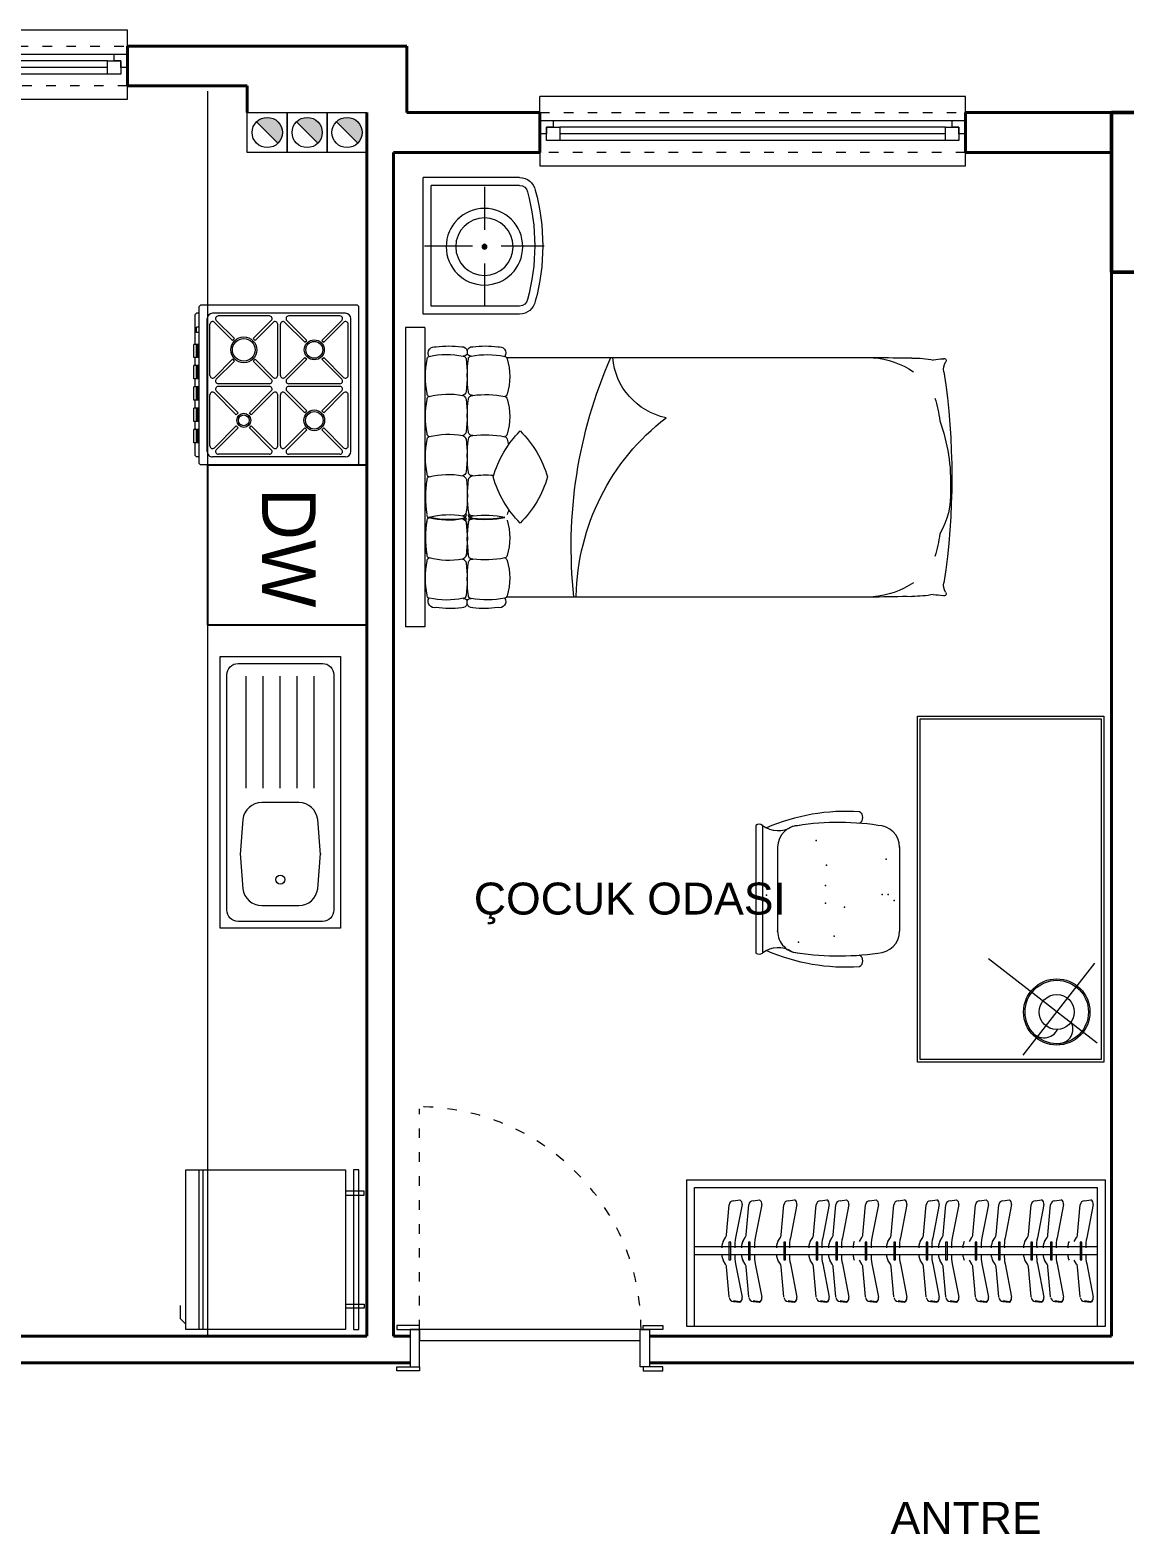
# Model space of a CAD drawing. Header units: millimetres. Extents: x 23 to 3134, y 30 to 1541.
# Drawn here: x 741 to 1153, y 975 to 1541 of the extents above; entities that cross this region are included whole.
import ezdxf

# ---------------------------------------------------------------- set-up
doc = ezdxf.new("R2010")
doc.units = ezdxf.units.MM
doc.linetypes.add('ACAD_ISO03W100', pattern=[30, 12, -18])
for name, color, linetype in [('14_ISLAK_MEKAN_TEFRİŞ', 134, 'Continuous'), ('FİTİL', 1, 'Continuous'), ('PENCERE', 1, 'Continuous')]:
    doc.layers.add(name, color=color, linetype=linetype)
for name, color, linetype, lineweight in [('duvar_40', 255, 'Continuous', 40), ('forniture', 250, 'Continuous', 9), ('gri', 252, 'Continuous', 25), ('KAPI-PEN', 155, 'Continuous', 18), ('M_ÖLÇÜ_İÇ', 46, 'Continuous', 18), ('TABLE4', 3, 'Continuous', 50), ('TEF', 253, 'Continuous', 18), ('yazı', 253, 'Continuous', 20)]:
    doc.layers.add(name, color=color, linetype=linetype, lineweight=lineweight)
doc.styles.add('MAHAL', font='Arial')
doc.styles.get("Standard").update_dxf_attribs({"font": 'EtrFont'})

# ---------------------------------------------------------------- blocks, each defined once
blk = doc.blocks.new('bb4')
at = {"layer": '14_ISLAK_MEKAN_TEFRİŞ'}
for p, q in [((451.337342, -291.899922), (391.337342, -291.899922)), ((391.337342, -291.899922), (391.337342, -351.899922)), ((451.337342, -351.899922), (451.337342, -291.899922)), ((391.337342, -351.899922), (451.337342, -351.899922))]:
    blk.add_line(p, q, dxfattribs=at)
at = {"insert": (399.962664, -311.17105), "char_height": 20.16, "width": 8839.469653, "attachment_point": 1}
blk.add_mtext('DW', dxfattribs=at)
blk = doc.blocks.new('err', base_point=(812.5938, 1202.9106))
at = {"layer": 'TEF'}
for p, q in [((822.414727, 1255.542409), (822.414727, 1297.630451)), ((828.794629, 1255.542409), (828.794629, 1297.630451)), ((835.17453, 1255.542409), (835.17453, 1297.630451)), ((841.554431, 1255.542409), (841.554431, 1297.630451)), ((847.934333, 1255.542409), (847.934333, 1297.630451))]:
    blk.add_line(p, q, dxfattribs=at)
at = {"layer": 'TEF', "flags": 128}
blk.add_lwpolyline([(857.933664, 1202.910646), (812.593832, 1202.910646), (812.593832, 1304.989067), (857.933664, 1304.989067)], close=True, dxfattribs=at)
blk.add_lwpolyline([(855.381703, 1209.715874, -0.414214), (851.128436, 1205.462607), (819.39906, 1205.462607, -0.414214), (815.145792, 1209.715874), (815.145792, 1298.183839, -0.414214), (819.39906, 1302.437106), (851.128436, 1302.437106, -0.414214), (855.381703, 1298.183839)], format="xyb", close=True, dxfattribs=at)
blk.add_lwpolyline([(820.122115, 1230.955498), (821.199564, 1217.733226, 0.381392), (828.308111, 1211.417181), (842.219385, 1211.417181, 0.381392), (849.327931, 1217.733226), (850.40538, 1230.955498), (850.40538, 1230.583599), (849.327931, 1243.805871, 0.381392), (842.219385, 1250.121916), (828.308111, 1250.121916, 0.381392), (821.199564, 1243.805871), (820.122115, 1230.583599)], format="xyb", dxfattribs=at)
at = {"layer": 'TEF'}
blk.add_circle((835.263748, 1221.199697), 1.701307, dxfattribs=at)
blk = doc.blocks.new('FIRIN')
at = {"layer": 'TEF', "linetype": 'Continuous'}
for p, q in [((-29.5, 0), (-30, -0.5)), ((29.5, 0), (-29.5, 0)), ((29.5, 0), (30, -0.5)), ((-30, -0.5), (-30, -59.5)), ((-27, -5), (-27, -55)), ((25, -3), (-25, -3)), ((-3.6213, -4), (-22.8787, -4)), ((22.8787, -4), (3.6213, -4)), ((27, -5), (27, -55)), ((30, -0.5), (30, -59.5)), ((-26, -7.1213), (-26, -26.3787)), ((-16.7855, -13.9216), (-24.2929, -6.4142)), ((-16.0784, -13.2145), (-23.5858, -5.7071)), ((-10.4216, -13.2145), (-2.9142, -5.7071)), ((-9.7145, -13.9216), (-2.2071, -6.4142)), ((-0.5, -7.1213), (-0.5, -26.3787)), ((0.5, -7.1213), (0.5, -26.3787)), ((2.2071, -6.4142), (9.7145, -13.9216)), ((2.9142, -5.7071), (10.4216, -13.2145)), ((23.5858, -5.7071), (16.0784, -13.2145)), ((24.2929, -6.4142), (16.7855, -13.9216)), ((26, -7.1213), (26, -26.3787)), ((-16.7855, -13.9216), (-16.0784, -13.2145)), ((-9.7145, -13.9216), (-10.4216, -13.2145)), ((10.4216, -13.2145), (9.7145, -13.9216)), ((16.0784, -13.2145), (16.7855, -13.9216)), ((-24.2929, -27.0858), (-16.7855, -19.5784)), ((-23.5858, -27.7929), (-16.0784, -20.2855)), ((-16.0784, -20.2855), (-16.7855, -19.5784)), ((-10.4216, -20.2855), (-9.7145, -19.5784)), ((-2.9142, -27.7929), (-10.4216, -20.2855)), ((-2.2071, -27.0858), (-9.7145, -19.5784)), ((9.7145, -19.5784), (2.2071, -27.0858)), ((10.4216, -20.2855), (2.9142, -27.7929)), ((9.7145, -19.5784), (10.4216, -20.2855)), ((16.7855, -19.5784), (16.0784, -20.2855)), ((16.0784, -20.2855), (23.5858, -27.7929)), ((16.7855, -19.5784), (24.2929, -27.0858)), ((-26, -33.6213), (-26, -52.8787)), ((-17.4926, -39.7145), (-24.2929, -32.9142)), ((-16.7855, -39.0074), (-23.5858, -32.2071)), ((-3.6213, -29.5), (-22.8787, -29.5)), ((-3.6213, -30.5), (-22.8787, -30.5)), ((-2.9142, -32.2071), (-9.7145, -39.0074)), ((-2.2071, -32.9142), (-9.0074, -39.7145)), ((-0.5, -33.6213), (-0.5, -52.8787)), ((0.5, -33.6213), (0.5, -52.8787)), ((10.4216, -41.1287), (2.2071, -32.9142)), ((11.1287, -40.4216), (2.9142, -32.2071)), ((22.8787, -29.5), (3.6213, -29.5)), ((22.8787, -30.5), (3.6213, -30.5)), ((23.5858, -32.2071), (15.3713, -40.4216)), ((24.2929, -32.9142), (16.0784, -41.1287)), ((26, -33.6213), (26, -52.8787)), ((-16.7855, -39.0074), (-17.4926, -39.7145)), ((-9.0074, -39.7145), (-9.7145, -39.0074)), ((11.1287, -40.4216), (10.4216, -41.1287)), ((16.0784, -41.1287), (15.3713, -40.4216)), ((-17.4926, -46.7855), (-24.2929, -53.5858)), ((-16.7855, -47.4926), (-23.5858, -54.2929)), ((-16.7855, -47.4926), (-17.4926, -46.7855)), ((-9.0074, -46.7855), (-9.7145, -47.4926)), ((-2.9142, -54.2929), (-9.7145, -47.4926)), ((-2.2071, -53.5858), (-9.0074, -46.7855)), ((10.4216, -45.3713), (2.2071, -53.5858)), ((11.1287, -46.0784), (2.9142, -54.2929)), ((11.1287, -46.0784), (10.4216, -45.3713)), ((16.0784, -45.3713), (15.3713, -46.0784)), ((23.5858, -54.2929), (15.3713, -46.0784)), ((24.2929, -53.5858), (16.0784, -45.3713)), ((-3.6213, -56), (-22.8787, -56)), ((22.8787, -56), (3.6213, -56)), ((-30, -59.5), (-29.5, -60)), ((29.5, -60), (-29.5, -60)), ((-27, -60), (-27, -61.0852)), ((-26.5, -61.5852), (-27, -61.0852)), ((-15.312, -61.5852), (-26.5, -61.5852)), ((25, -57), (-25, -57)), ((-21.812, -60), (-21.812, -61.0852)), ((-19.812, -61.0852), (-21.812, -61.0852)), ((-19.812, -60), (-19.812, -61.0852)), ((-15.312, -60), (-15.312, -62)), ((-10.312, -60.5), (-15.312, -60.5)), ((-10.312, -61), (-15.312, -61)), ((-10.312, -62), (-15.312, -62)), ((-10.312, -60), (-10.312, -62)), ((-7.312, -61.5852), (-10.312, -61.5852)), ((-7.312, -60), (-7.312, -62)), ((-2.312, -60.5), (-7.312, -60.5)), ((-2.312, -61), (-7.312, -61)), ((-2.312, -62), (-7.312, -62)), ((-2.312, -60), (-2.312, -62)), ((0.688, -61.5852), (-2.312, -61.5852)), ((0.688, -60), (0.688, -62)), ((5.688, -60.5), (0.688, -60.5)), ((5.688, -61), (0.688, -61)), ((5.688, -62), (0.688, -62)), ((5.688, -60), (5.688, -62)), ((8.688, -61.5852), (5.688, -61.5852)), ((8.688, -60), (8.688, -62)), ((13.688, -60.5), (8.688, -60.5)), ((13.688, -61), (8.688, -61)), ((13.688, -62), (8.688, -62)), ((13.688, -60), (13.688, -62)), ((16.688, -61.5852), (13.688, -61.5852)), ((16.688, -60), (16.688, -62)), ((21.688, -60.5), (16.688, -60.5)), ((21.688, -61), (16.688, -61)), ((21.688, -62), (16.688, -62)), ((21.688, -60), (21.688, -62)), ((26.5, -61.5852), (21.688, -61.5852)), ((27, -61.0852), (26.5, -61.5852)), ((27, -60), (27, -61.0852)), ((29.5, -60), (30, -59.5))]:
    blk.add_line(p, q, dxfattribs=at)
for centre, radius in [((-13.25, -16.75), 3.7635), ((-13.25, -16.75), 3.1635), ((13.25, -16.75), 3.8928), ((13.25, -16.75), 3.2928), ((-13.25, -43.25), 4.8755), ((-13.25, -43.25), 4.2755), ((13.25, -43.25), 2.6357), ((13.25, -43.25), 2.0357)]:
    blk.add_circle(centre, radius, dxfattribs=at)
for centre, radius, start, end in [((-25, -5), 2, 90, 180), ((-22.8787, -5), 1, 90, 225), ((-3.6213, -5), 1, 315, 90), ((3.6213, -5), 1, 90, 225), ((22.8787, -5), 1, 315, 90), ((25, -5), 2, 0, 90), ((-25, -7.1213), 1, 45, 180), ((-1.5, -7.1213), 1, 0, 135), ((1.5, -7.1213), 1, 45, 180), ((25, -7.1213), 1, 0, 135), ((-25, -26.3787), 1, 180, 315), ((-22.8787, -28.5), 1, 135, 270), ((-3.6213, -28.5), 1, 270, 45), ((-1.5, -26.3787), 1, 225, 0), ((1.5, -26.3787), 1, 180, 315), ((3.6213, -28.5), 1, 135, 270), ((22.8787, -28.5), 1, 270, 45), ((25, -26.3787), 1, 225, 0), ((-25, -33.6213), 1, 45, 180), ((-22.8787, -31.5), 1, 90, 225), ((-3.6213, -31.5), 1, 315, 90), ((-1.5, -33.6213), 1, 0, 135), ((1.5, -33.6213), 1, 45, 180), ((3.6213, -31.5), 1, 90, 225), ((22.8787, -31.5), 1, 315, 90), ((25, -33.6213), 1, 0, 135), ((-25, -55), 2, 180, 270), ((-25, -52.8787), 1, 180, 315), ((-22.8787, -55), 1, 135, 270), ((-3.6213, -55), 1, 270, 45), ((-1.5, -52.8787), 1, 225, 0), ((1.5, -52.8787), 1, 180, 315), ((3.6213, -55), 1, 135, 270), ((22.8787, -55), 1, 270, 45), ((25, -52.8787), 1, 225, 0), ((25, -55), 2, 270, 0)]:
    blk.add_arc(centre, radius, start, end, dxfattribs=at)
blk = doc.blocks.new('BUZDOLABI')
at = {"layer": 'TEF', "flags": 128}
for points in [[(30, 0), (-30, 0), (-30, -2), (30, -2)], [(-30, -65), (-30, -5), (30, -5), (30, -65)]]:
    blk.add_lwpolyline(points, close=True, dxfattribs=at)
for points in [[(-20.5, -5), (-20.5, 2), (-22, 2), (-22, -5)], [(20.5, -5), (20.5, 2), (22, 2), (22, -5)], [(30, -58.5), (-30, -58.5)], [(30, -60), (-30, -60)], [(28, -65), (26, -67), (21, -67)]]:
    blk.add_lwpolyline(points, dxfattribs=at)
blk = doc.blocks.new('*U13')
at = {"layer": 'duvar_40', "ltscale": 0.2}
for p, q in [((0, 15), (0, 0)), ((160, 15), (160, 0)), ((0, 0), (0, 0))]:
    blk.add_line(p, q, dxfattribs=at)
at = {"layer": 'PENCERE', "color": 134, "linetype": 'Continuous', "lineweight": 18}
for p, q in [((0, 15), (0, 21.00857)), ((0, 21.00857), (160, 21.00857)), ((160, 15), (160, 21.00857)), ((5, 11.970625), (0, 11.970625)), ((5, 9.470625), (5, 11.970625)), ((155, 11.970625), (5, 11.970625)), ((160, 11.970625), (155, 11.970625)), ((155, 11.970625), (155, 9.470625)), ((0, 6.970625), (2.5, 6.970625)), ((2.5, 6.970625), (2.5, 9.470625)), ((2.5, 9.470625), (5, 9.470625)), ((7.5, 9.470625), (2.5, 9.470625)), ((2.5, 9.470625), (2.5, 4.470625)), ((7.5, 4.470625), (7.5, 9.470625)), ((7.5, 9.470625), (152.5, 9.470625)), ((7.5, 6.970625), (152.5, 6.970625)), ((157.5, 9.470625), (152.5, 9.470625)), ((152.5, 9.470625), (152.5, 4.470625)), ((155, 9.470625), (157.5, 9.470625)), ((157.5, 9.470625), (157.5, 6.970625)), ((157.5, 4.470625), (157.5, 9.470625)), ((157.5, 6.970625), (160, 6.970625)), ((0, -5), (0, 0)), ((2.5, 4.470625), (7.5, 4.470625)), ((7.5, 4.470625), (152.5, 4.470625)), ((152.5, 4.470625), (157.5, 4.470625)), ((160, 0), (160, -5)), ((160, -5), (0, -5))]:
    blk.add_line(p, q, dxfattribs=at)
at = {"layer": 'PENCERE', "color": 134, "linetype": 'ACAD_ISO03W100', "lineweight": 18, "ltscale": 0.3}
for p, q in [((160, 15), (0, 15)), ((0, 0), (160, 0))]:
    blk.add_line(p, q, dxfattribs=at)
blk = doc.blocks.new('*U9')
at = {"layer": 'duvar_40', "ltscale": 0.2}
for p, q in [((0, 15), (0, 0)), ((140, 15), (140, 0)), ((0, 0), (0, 0))]:
    blk.add_line(p, q, dxfattribs=at)
at = {"layer": 'PENCERE', "color": 134, "linetype": 'Continuous', "lineweight": 18}
for p, q in [((0, 15), (0, 21.00857)), ((0, 21.00857), (140, 21.00857)), ((140, 15), (140, 21.00857)), ((5, 11.970625), (0, 11.970625)), ((5, 9.470625), (5, 11.970625)), ((135, 11.970625), (5, 11.970625)), ((140, 11.970625), (135, 11.970625)), ((135, 11.970625), (135, 9.470625)), ((0, 6.970625), (2.5, 6.970625)), ((2.5, 6.970625), (2.5, 9.470625)), ((2.5, 9.470625), (5, 9.470625)), ((7.5, 9.470625), (2.5, 9.470625)), ((2.5, 9.470625), (2.5, 4.470625)), ((7.5, 4.470625), (7.5, 9.470625)), ((7.5, 9.470625), (132.5, 9.470625)), ((7.5, 6.970625), (132.5, 6.970625)), ((137.5, 9.470625), (132.5, 9.470625)), ((132.5, 9.470625), (132.5, 4.470625)), ((135, 9.470625), (137.5, 9.470625)), ((137.5, 9.470625), (137.5, 6.970625)), ((137.5, 4.470625), (137.5, 9.470625)), ((137.5, 6.970625), (140, 6.970625)), ((0, -5), (0, 0)), ((2.5, 4.470625), (7.5, 4.470625)), ((7.5, 4.470625), (132.5, 4.470625)), ((132.5, 4.470625), (137.5, 4.470625)), ((140, 0), (140, -5)), ((140, -5), (0, -5))]:
    blk.add_line(p, q, dxfattribs=at)
at = {"layer": 'PENCERE', "color": 134, "linetype": 'ACAD_ISO03W100', "lineweight": 18, "ltscale": 0.3}
for p, q in [((140, 15), (0, 15)), ((0, 0), (140, 0))]:
    blk.add_line(p, q, dxfattribs=at)
blk = doc.blocks.new('*U6')
at = {"linetype": 'ACAD_ISO03W100', "ltscale": 0.3}
blk.add_line((0, 0), (0.000002, 82.999973), dxfattribs=at)
at = {"flags": 128}
for points in [[(-8.500012, 0), (0, 0), (0, 1.500006), (-8.500012, 1.500006)], [(0, 0), (-3.500013, 0), (-3.500014, -13.999996), (-0.000001, -13.999996)], [(0, -4.100016), (82.999973, -4.100017), (82.999973, -0.000002), (0, 0)], [(91.499989, -0.000002), (84.199978, -0.000002), (84.199978, 1.500004), (91.499989, 1.500004)], [(82.999973, -0.000002), (86.499987, -0.000002), (86.499989, -14.000002), (82.999972, -13.999998)], [(-8.500013, -13.999996), (-0.000001, -13.999996), (-0.000001, -15.500002), (-8.500013, -15.500002)], [(91.499988, -13.999998), (84.199977, -13.999998), (84.199977, -15.500004), (91.499988, -15.500004)]]:
    blk.add_lwpolyline(points, close=True, dxfattribs=at)
at = {"linetype": 'ACAD_ISO03W100', "ltscale": 0.3}
blk.add_arc((-0.350001, 0), 83.699976, 0, 90, dxfattribs=at)
blk = doc.blocks.new('baca')
at = {"layer": 'gri'}
blk.add_hatch(color=256, dxfattribs=at).paths.add_polyline_path([(-4.01, 4.01), (4.01, -4.01), (4.59, -3.34), (5.06, -2.58), (5.4, -1.75), (5.61, -0.89), (5.68, 0), (5.61, 0.89), (5.4, 1.75), (5.06, 2.58), (4.59, 3.34), (4.01, 4.01), (3.34, 4.59), (2.58, 5.06), (1.75, 5.4), (0.89, 5.61), (0, 5.68), (-0.89, 5.61), (-1.75, 5.4), (-2.58, 5.06), (-3.34, 4.59)])
at = {"layer": 'TEF'}
blk.add_line((4.01, -4.01), (-4.01, 4.01), dxfattribs=at)
at = {"layer": 'TEF', "flags": 128}
blk.add_lwpolyline([(-7.5, 7.5), (7.5, 7.5), (7.5, -7.5), (-7.5, -7.5)], close=True, dxfattribs=at)
at = {"layer": 'TEF'}
blk.add_circle((0, 0), 5.68, dxfattribs=at)
blk = doc.blocks.new('TRH456')
at = {"layer": 'forniture'}
for p, q in [((-89.252812, 52.60565), (40.747188, 52.60565)), ((-89.252812, -17.39435), (-89.252812, 52.60565)), ((-88.252812, 51.60565), (39.747188, 51.60565)), ((-88.252812, -16.39435), (-88.252812, 51.60565)), ((39.747188, 51.60565), (39.747188, -16.39435)), ((40.747188, 52.60565), (40.747188, -17.39435)), ((33.683455, 50.142747), (1.954153, 9.237924)), ((38.18255, 22.365389), (3.530908, 49.244186)), ((39.747188, -16.39435), (-88.252812, -16.39435)), ((40.747188, -17.39435), (-89.252812, -17.39435)), ((-40.069562, -69.994233), (-8.436062, -69.994233)), ((-48.250562, -75.720933), (-0.255062, -75.720933)), ((-48.250562, -78.175233), (-0.255062, -78.175233))]:
    blk.add_line(p, q, dxfattribs=at)
at = {"layer": 'forniture', "linetype": 'Continuous'}
blk.add_line((-40.069562, -24.180633), (-8.436062, -24.180633), dxfattribs=at)
at = {"layer": 'forniture'}
for radius in [12.465793, 11.912412, 6.586094]:
    blk.add_circle((21.921212, 34.979083), radius, dxfattribs=at)
for centre, radius, start, end in [((28.292644, 35.540954), 5.502922, 2.630509, 118.637382), ((25.910436, 30.162367), 5.729772, 307.019016, 63.322218), ((-40.069562, -32.361633), 8.181, 90, 180), ((-8.436062, -32.361633), 8.181, 0, 90), ((48.935002, -47.046166), 98.288705, 171.407725, 190.246872), ((-97.440627, -47.046166), 98.288705, 349.753128, 8.592275), ((22.840547, -44.090173), 76.351277, 176.313223, 203.242139), ((-51.195599, -40.426513), 2.491061, 30.00927, 149.99073), ((-71.346172, -44.090173), 76.351277, 336.757861, 3.686777), ((2.689974, -40.426513), 2.491061, 30.00927, 149.99073), ((-40.069562, -61.813233), 8.181, 180, 270), ((-8.436062, -61.813233), 8.181, 270, 0), ((-56.088788, -69.79081), 9.828741, 322.890145, 32.355697), ((7.583164, -69.79081), 9.828741, 147.644303, 217.109855), ((-46.805484, -76.948083), 1.895824, 139.662318, 220.337682), ((-1.70014, -76.948083), 1.895824, 319.662318, 40.337682)]:
    blk.add_arc(centre, radius, start, end, dxfattribs=at)
for p in [(-40.069562, -24.180633), (-40.069562, -24.180633), (-20.055993, -26.190013), (-35.548903, -29.136255), (-22.307788, -28.440312), (-22.307788, -30.690608), (-17.534541, -44.888337), (-6.545218, -48.692986), (-42.573948, -55.443879), (-33.297108, -51.639227), (-25.686486, -52.007901), (-18.9311, -52.007901), (-4.293423, -62.194772), (-8.436062, -69.994233), (-22.038132, -74.142202)]:
    blk.add_point(p, dxfattribs=at)
blk = doc.blocks.new('87987')
at = {"layer": 'forniture'}
blk.add_hatch(color=256, dxfattribs=at).paths.add_polyline_path([(-44.23, -110.01), (-44.22, -110.13), (-44.19, -110.26), (-44.15, -110.38), (-44.09, -110.49), (-44.01, -110.6), (-43.92, -110.69), (-43.82, -110.76), (-43.7, -110.83), (-43.58, -110.87), (-43.46, -110.9), (-43.33, -110.91), (-43.2, -110.9), (-43.08, -110.87), (-42.96, -110.83), (-42.84, -110.76), (-42.74, -110.69), (-42.65, -110.6), (-42.57, -110.49), (-42.51, -110.38), (-42.47, -110.26), (-42.44, -110.13), (-42.43, -110.01), (-42.44, -109.88), (-42.47, -109.75), (-42.51, -109.63), (-42.57, -109.52), (-42.65, -109.42), (-42.74, -109.33), (-42.84, -109.25), (-42.96, -109.19), (-43.08, -109.14), (-43.2, -109.12), (-43.33, -109.11), (-43.46, -109.12), (-43.58, -109.14), (-43.7, -109.19), (-43.82, -109.25), (-43.92, -109.33), (-44.01, -109.42), (-44.09, -109.52), (-44.15, -109.63), (-44.19, -109.75), (-44.22, -109.88)])
for p, q in [((-65.72, 32.91), (-73.02, 32.91)), ((-65.72, 32.91), (-69.72, 32.91)), ((-65.72, -79.59), (-65.72, 32.91)), ((-49.81, 24.2), (-49.81, 22.95)), ((-65.19, 19.23), (-65.72, 19.23)), ((-35, 21.66), (103.37, 21.66)), ((-65.03, 5.23), (-65.72, 5.23)), ((-65.72, 4.13), (-65.24, 3.66)), ((-65.34, -18.37), (-65.72, -18.37)), ((-65.45, -32.37), (-65.72, -32.37)), ((-65.47, -46.37), (-65.72, -46.37)), ((-65.46, -60.37), (-65.72, -60.37)), ((129.56, -61.37), (129.57, -61.38)), ((-49.81, -70.89), (-49.81, -69.64)), ((-35, -68.34), (103.37, -68.34)), ((-65.72, -79.59), (-73.02, -79.59)), ((-30.1, -84.71), (-66.41, -84.71)), ((-66.41, -84.71), (-66.41, -136.06)), ((-30.1, -87.71), (-63.41, -87.71)), ((-63.41, -87.71), (-63.41, -133.06)), ((-43.33, -103.71), (-43.33, -87.51)), ((-47.83, -110.17), (-65.83, -110.17)), ((-20.83, -110.17), (-37.03, -110.17)), ((-43.33, -132.51), (-43.33, -116.31)), ((-30.1, -133.06), (-63.41, -133.06)), ((-30.1, -136.06), (-66.41, -136.06))]:
    blk.add_line(p, q, dxfattribs=at)
at = {"layer": 'forniture', "linetype": 'ByBlock'}
blk.add_line((-73.02, -79.59), (-73.02, 32.91), dxfattribs=at)
at = {"layer": 'forniture'}
for radius in [14.4, 10.8, 0.9]:
    blk.add_circle((-43.33, -110.01), radius, dxfattribs=at)
for centre, radius, start, end in [((-62.16, 23.39), 2.36, 74.5197, 212.6146), ((-57.58, -8.37), 31.18, 78.4487, 102.15), ((-56.42, -11.42), 37.43, 83.0518, 97.8422), ((-51.74, 23.75), 1.99, 13.0489, 94.464), ((-51.25, 23.91), 1.73, 267.0876, 326.5145), ((-47.89, 23.78), 1.96, 85.575, 167.6025), ((-48.49, 23.77), 1.55, 211.6034, 274.5688), ((-42.34, -11.93), 34.68, 78.9844, 100.0067), ((-43.31, -9.69), 35.7, 81.9698, 97.1147), ((-37.7, 23.39), 2.36, 327.3854, 105.4803), ((-27.71, 14.56), 37.77, 170.1974, 189.8026), ((-63.73, 20.99), 1.2, 110.5412, 179.9837), ((-51.45, 20.96), 1.24, 8.8961, 80.8548), ((-96.55, 15.15), 46.71, 352.3229, 7.3812), ((-3.07, 15.15), 46.71, 172.6188, 187.9131), ((-48.26, 21.11), 1.13, 101.5883, 178.2869), ((-35.84, 21.13), 0.998, 5.39, 82.5267), ((-56.37, 14.56), 22.53, 342.8229, 17.1771), ((167.26, 2.88), 177.98, 173.9424, 203.5882), ((77.98, 23.02), 86.82, 181.117, 232.341), ((100.5, -9.6), 31.27, 55.919, 85.8314), ((115, 305.13), 283.71, 267.6499, 270.4892), ((118.22, -15.46), 36.9, 78.7089, 91.2348), ((112.41, 169.33), 149.17, 275.0135, 276.4099), ((129.56, 20.62), 0.683, 24.5162, 136.8248), ((134.79, 17.33), 5.46, 152.088, 190.4088), ((129.2, 20.58), 1.04, 317.9526, 18.0428), ((-133.18, -23.34), 265.58, 351.4062, 8.5938), ((-27.71, -0.54), 37.77, 170.1974, 189.8026), ((-24.69, -0.5), 40.7, 171.2473, 189.4482), ((-63.73, 8.14), 1.2, 180.0163, 249.4588), ((-63.73, 5.89), 1.2, 110.5412, 179.9837), ((-56.86, -21.68), 29.6, 79.6861, 104.254), ((-51.86, 9.03), 1.61, 280.6989, 355.6741), ((-52.27, 5.43), 2.14, 16.7258, 70.5401), ((-96.55, 0.05), 46.71, 352.3229, 7.3812), ((-96.47, -0.17), 46.71, 352.3229, 7.3812), ((-3.07, 0.05), 46.71, 172.6188, 187.9131), ((-2.99, -0.17), 46.71, 172.6188, 187.9131), ((-47.72, 5.74), 1.7, 92.6003, 169.5981), ((-47.91, 8.87), 1.44, 186.063, 280.0681), ((-43.04, -29.75), 37.48, 78.7216, 97.0697), ((-35.84, 8), 0.998, 277.4733, 354.61), ((-35.84, 6.03), 0.998, 5.39, 82.5267), ((-56.37, -0.54), 22.53, 342.8229, 17.1771), ((90.19, -5.74), 37.84, 5.557, 18.7325), ((103.42, -16.8), 28.52, 356.4942, 31.0705), ((-24.69, -16.18), 40.7, 170.5518, 188.7527), ((-63.73, -6.96), 1.2, 180.0163, 249.4588), ((-63.73, -9.21), 1.2, 110.5412, 179.9837), ((-56.86, -36.78), 29.6, 79.6861, 104.254), ((-56.78, -36.99), 29.6, 79.6861, 104.254), ((-56.78, 20.31), 29.6, 255.746, 280.3139), ((-51.86, -6.07), 1.61, 280.6989, 355.6741), ((-52.27, -9.67), 2.14, 16.7258, 70.5401), ((-51.78, -6.29), 1.61, 280.6989, 355.6741), ((-52.39, -6.49), 2.5, 291.4112, 338.6963), ((-52.39, -10.19), 2.5, 21.3037, 68.5888), ((-51.78, -10.39), 1.61, 4.3259, 79.3011), ((-96.47, -16.51), 46.71, 352.6188, 7.6771), ((-2.99, -16.51), 46.71, 172.0869, 187.3812), ((-47.72, -9.36), 1.7, 92.6003, 169.5981), ((-47.91, -6.23), 1.44, 186.063, 280.0681), ((-47.83, -6.45), 1.44, 186.063, 280.0681), ((-47.83, -10.23), 1.44, 79.9319, 173.937), ((-47.5, -7.06), 1.77, 191.1939, 267.5328), ((-47.5, -9.63), 1.77, 92.4672, 168.8061), ((-43.04, -44.85), 37.48, 78.7216, 97.0697), ((-42.96, -45.06), 37.48, 78.7216, 97.0697), ((-42.96, 28.38), 37.48, 262.9303, 281.2784), ((-1.84, -34.31), 39.74, 134.8439, 164.1373), ((-56.29, -15.93), 22.53, 11.8435, 17.1771), ((-57.88, -34.31), 39.74, 15.8627, 45.1561), ((-63.73, -22.38), 1.2, 180.0163, 249.4588), ((-52.47, -21.61), 2.5, 291.4112, 338.6963), ((-47.58, -22.17), 1.77, 191.1939, 267.5328), ((63.82, -21.34), 68.13, 340.0309, 2.3535), ((-27.71, -31.05), 37.77, 170.1974, 189.8026), ((-63.73, -24.62), 1.2, 110.5412, 179.9837), ((-56.86, 5.19), 29.6, 255.746, 280.3139), ((-51.86, -25.51), 1.61, 4.3259, 79.3011), ((-96.55, -31.63), 46.71, 352.6188, 7.6771), ((-3.07, -31.63), 46.71, 172.0869, 187.3812), ((-47.91, -25.35), 1.44, 79.9319, 173.937), ((-43.04, 13.26), 37.48, 262.9303, 274.8484), ((-1.84, -12.58), 39.74, 195.8627, 225.1561), ((-57.88, -12.58), 39.74, 314.8439, 344.1373), ((-63.73, -37.48), 1.2, 180.0163, 249.4588), ((-63.73, -39.72), 1.2, 110.5412, 179.9837), ((-56.86, -9.91), 29.6, 255.746, 280.3139), ((-52.27, -37.01), 2.14, 289.4599, 343.2742), ((-51.86, -40.61), 1.61, 4.3259, 79.3011), ((-47.72, -37.32), 1.7, 190.4019, 267.3997), ((-47.91, -40.45), 1.44, 79.9319, 173.937), ((-43.04, -1.84), 37.48, 262.9303, 281.2784), ((-35.84, -37.61), 0.998, 277.4733, 354.61), ((-35.84, -39.59), 0.998, 5.39, 82.5267), ((-56.37, -31.05), 22.53, 342.8229, 348.5577), ((-56.37, -46.15), 22.53, 342.8229, 17.1771), ((-27.71, -46.15), 37.77, 170.1974, 189.8026), ((-96.55, -46.73), 46.71, 352.6188, 7.6771), ((-3.07, -46.73), 46.71, 172.0869, 187.3812), ((90.19, -40.94), 37.84, 341.2675, 354.443), ((30.07, -70.47), 25.28, 101.7079, 175.1684), ((-27.71, -61.25), 37.77, 170.1974, 189.8026), ((-63.73, -52.58), 1.2, 180.0163, 249.4588), ((-63.73, -54.82), 1.2, 110.5412, 179.9837), ((-56.86, -25.01), 29.6, 255.746, 280.3139), ((-52.27, -52.11), 2.14, 289.4599, 343.2742), ((-51.86, -55.71), 1.61, 4.3259, 79.3011), ((-96.55, -61.83), 46.71, 352.6188, 7.6771), ((-3.07, -61.83), 46.71, 172.0869, 187.3812), ((-47.72, -52.42), 1.7, 190.4019, 267.3997), ((-47.91, -55.55), 1.44, 79.9319, 173.937), ((-43.04, -16.94), 37.48, 262.9303, 281.2784), ((-35.84, -52.71), 0.998, 277.4733, 354.61), ((-35.84, -54.69), 0.998, 5.39, 82.5267), ((-56.37, -61.25), 22.53, 342.8229, 17.1771), ((-63.73, -67.68), 1.2, 180.0163, 249.4588), ((-51.45, -67.64), 1.24, 279.1452, 351.1039), ((-48.26, -67.8), 1.13, 181.7131, 258.4117), ((100.5, -37.08), 31.27, 274.1686, 304.0809), ((118.22, -31.22), 36.9, 268.7652, 281.2911), ((112.41, -216.01), 149.17, 83.5901, 84.9865), ((129.56, -67.3), 0.683, 223.1752, 335.4838), ((134.79, -64.01), 5.46, 169.5912, 207.912), ((129.2, -67.26), 1.04, 341.9572, 42.0474), ((-62.16, -70.07), 2.36, 147.3854, 285.4803), ((-57.58, -38.31), 31.18, 257.85, 281.5513), ((-56.42, -35.26), 37.43, 262.1578, 276.9482), ((-51.74, -70.44), 1.99, 265.536, 346.9511), ((-51.25, -70.6), 1.73, 33.4855, 92.9124), ((-48.49, -70.45), 1.55, 85.4312, 148.3966), ((-47.89, -70.46), 1.96, 192.3975, 274.425), ((-42.34, -34.75), 34.68, 259.9933, 281.0156), ((-43.31, -36.99), 35.7, 262.8853, 278.0302), ((-37.7, -70.07), 2.36, 254.5197, 32.6146), ((-35.84, -67.81), 0.998, 277.4733, 354.61), ((115, -351.82), 283.71, 89.5108, 92.3501), ((-30.1, -90.71), 6, 11.5764, 90), ((-30.1, -90.71), 3, 11.5764, 90), ((-100.62, -110.39), 76.2, 344.5682, 15.4318), ((-100.43, -110.39), 79.02, 344.679, 15.321), ((-30.1, -130.06), 3, 270, 348.4236), ((-30.1, -130.06), 6, 270, 348.4236)]:
    blk.add_arc(centre, radius, start, end, dxfattribs=at)
blk = doc.blocks.new('678567')
at = {"layer": 'forniture'}
for p, q in [((-69.440492, 29.879981), (88.07351, 29.879981)), ((-69.440492, 29.879981), (-69.440492, -25.207846)), ((88.07351, -25.207846), (88.07351, 29.879981)), ((-66.440492, 26.879981), (85.07351, 26.879981)), ((-66.440492, -25.207846), (-66.440492, 26.879981)), ((85.07351, -25.207846), (85.07351, 26.879981)), ((-54.391034, 9.182659), (-53.383027, 20.44646)), ((-51.788234, 21.917482), (-49.384419, 22.252283)), ((-48.541551, 20.522403), (-50.96618, 8.035818)), ((-47.015234, 9.182659), (-46.007226, 20.44646)), ((-44.412433, 21.917482), (-42.008619, 22.252283)), ((-41.165751, 20.522403), (-43.59038, 8.035818)), ((-33.800341, 9.182659), (-32.792334, 20.44646)), ((-31.197541, 21.917482), (-28.793726, 22.252283)), ((-27.950859, 20.522403), (-30.375487, 8.035818)), ((-21.647635, 9.182659), (-20.639627, 20.44646)), ((-19.044834, 21.917482), (-16.64102, 22.252283)), ((-15.798152, 20.522403), (-18.222781, 8.035818)), ((-14.271834, 9.182659), (-13.263827, 20.44646)), ((-11.669034, 21.917482), (-9.265219, 22.252283)), ((-8.422352, 20.522403), (-10.84698, 8.035818)), ((-3.131145, 9.182659), (-2.123137, 20.44646)), ((-0.528344, 21.917482), (1.87547, 22.252283)), ((2.718338, 20.522403), (0.293709, 8.035818)), ((7.557335, 9.182659), (8.565343, 20.44646)), ((10.160135, 21.917482), (12.56395, 22.252283)), ((13.406818, 20.522403), (10.982189, 8.035818)), ((19.710041, 9.182659), (20.718049, 20.44646)), ((22.312842, 21.917482), (24.716656, 22.252283)), ((25.559524, 20.522403), (23.134895, 8.035818)), ((27.085842, 9.182659), (28.09385, 20.44646)), ((29.688642, 21.917482), (32.092457, 22.252283)), ((32.935325, 20.522403), (30.510696, 8.035818)), ((38.226532, 9.182659), (39.234539, 20.44646)), ((40.829332, 21.917482), (43.233147, 22.252283)), ((44.076014, 20.522403), (41.651386, 8.035818)), ((46.945568, 9.182659), (47.953576, 20.44646)), ((49.548369, 21.917482), (51.952183, 22.252283)), ((52.795051, 20.522403), (50.370422, 8.035818)), ((59.098274, 9.182659), (60.106282, 20.44646)), ((61.701075, 21.917482), (64.10489, 22.252283)), ((64.947757, 20.522403), (62.523129, 8.035818)), ((66.474075, 9.182659), (67.482083, 20.44646)), ((69.076876, 21.917482), (71.48069, 22.252283)), ((72.323558, 20.522403), (69.898929, 8.035818)), ((77.614765, 9.182659), (78.622773, 20.44646)), ((80.217565, 21.917482), (82.62138, 22.252283)), ((83.464248, 20.522403), (81.039619, 8.035818)), ((-55.679289, 6.597035), (-54.741578, 8.114509)), ((-52.832342, 6.350823), (-53.471575, 6.350823)), ((-53.471575, 6.350823), (-53.471575, -0.301538)), ((-52.832342, -0.301538), (-52.832342, 6.350823)), ((-48.303488, 6.597035), (-47.365777, 8.114509)), ((-45.456541, 6.350823), (-46.095774, 6.350823)), ((-46.095774, 6.350823), (-46.095774, -0.301538)), ((-45.456541, -0.301538), (-45.456541, 6.350823)), ((-35.088596, 6.597035), (-34.150885, 8.114509)), ((-32.241649, 6.350823), (-32.880882, 6.350823)), ((-32.880882, 6.350823), (-32.880882, -0.301538)), ((-32.241649, -0.301538), (-32.241649, 6.350823)), ((-22.935889, 6.597035), (-21.998178, 8.114509)), ((-20.088942, 6.350823), (-20.728175, 6.350823)), ((-20.728175, 6.350823), (-20.728175, -0.301538)), ((-20.088942, -0.301538), (-20.088942, 6.350823)), ((-15.560089, 6.597035), (-14.622378, 8.114509)), ((-13.352375, 6.350823), (-13.352375, -0.301538)), ((-12.713142, 6.350823), (-13.352375, 6.350823)), ((-12.713142, -0.301538), (-12.713142, 6.350823)), ((-4.419399, 6.597035), (-3.481688, 8.114509)), ((-2.211685, 6.350823), (-2.211685, -0.301538)), ((-1.572452, 6.350823), (-2.211685, 6.350823)), ((-1.572452, -0.301538), (-1.572452, 6.350823)), ((6.269081, 6.597035), (7.206791, 8.114509)), ((9.116028, 6.350823), (8.476794, 6.350823)), ((8.476794, 6.350823), (8.476794, -0.301538)), ((9.116028, -0.301538), (9.116028, 6.350823)), ((18.421787, 6.597035), (19.359498, 8.114509)), ((21.268734, 6.350823), (20.629501, 6.350823)), ((20.629501, 6.350823), (20.629501, -0.301538)), ((21.268734, -0.301538), (21.268734, 6.350823)), ((25.797588, 6.597035), (26.735298, 8.114509)), ((28.005301, 6.350823), (28.005301, -0.301538)), ((28.644535, 6.350823), (28.005301, 6.350823)), ((28.644535, -0.301538), (28.644535, 6.350823)), ((36.938277, 6.597035), (37.875988, 8.114509)), ((39.145991, 6.350823), (39.145991, -0.301538)), ((39.785224, 6.350823), (39.145991, 6.350823)), ((39.785224, -0.301538), (39.785224, 6.350823)), ((45.657314, 6.597035), (46.595025, 8.114509)), ((48.504261, 6.350823), (47.865028, 6.350823)), ((47.865028, 6.350823), (47.865028, -0.301538)), ((48.504261, -0.301538), (48.504261, 6.350823)), ((57.81002, 6.597035), (58.747731, 8.114509)), ((60.656967, 6.350823), (60.017734, 6.350823)), ((60.017734, 6.350823), (60.017734, -0.301538)), ((60.656967, -0.301538), (60.656967, 6.350823)), ((65.185821, 6.597035), (66.123532, 8.114509)), ((67.393535, 6.350823), (67.393535, -0.301538)), ((68.032768, 6.350823), (67.393535, 6.350823)), ((68.032768, -0.301538), (68.032768, 6.350823)), ((76.326511, 6.597035), (77.264221, 8.114509)), ((78.534224, 6.350823), (78.534224, -0.301538)), ((79.173458, 6.350823), (78.534224, 6.350823)), ((79.173458, -0.301538), (79.173458, 6.350823)), ((-66.440492, 4.815646), (85.07351, 4.815646)), ((85.07351, 1.67604), (-66.178672, 1.67604)), ((-56.037643, 4.224642), (-56.037643, 5.335416)), ((-56.037643, 0.899547), (-56.037643, 1.824642)), ((-48.661842, 4.224642), (-48.661842, 5.335416)), ((-48.661842, 0.899547), (-48.661842, 1.824642)), ((-35.44695, 4.224642), (-35.44695, 5.335416)), ((-35.44695, 0.899547), (-35.44695, 1.824642)), ((-23.294243, 4.224642), (-23.294243, 5.335416)), ((-23.294243, 0.899547), (-23.294243, 1.824642)), ((-15.918443, 4.224642), (-15.918443, 5.335416)), ((-15.918443, 0.899547), (-15.918443, 1.824642)), ((-6.709188, 4.224642), (-6.709188, 5.335416)), ((-6.709188, 0.899547), (-6.709188, 1.824642)), ((5.910727, 4.224642), (5.910727, 5.335416)), ((5.910727, 0.899547), (5.910727, 1.824642)), ((18.063433, 4.224642), (18.063433, 5.335416)), ((18.063433, 0.899547), (18.063433, 1.824642)), ((25.439234, 4.224642), (25.439234, 5.335416)), ((25.439234, 0.899547), (25.439234, 1.824642)), ((34.648488, 4.224642), (34.648488, 5.335416)), ((34.648488, 0.899547), (34.648488, 1.824642)), ((45.29896, 4.224642), (45.29896, 5.335416)), ((45.29896, 0.899547), (45.29896, 1.824642)), ((57.451666, 4.224642), (57.451666, 5.335416)), ((57.451666, 0.899547), (57.451666, 1.824642)), ((64.827467, 4.224642), (64.827467, 5.335416)), ((64.827467, 0.899547), (64.827467, 1.824642)), ((74.036721, 4.224642), (74.036721, 5.335416)), ((74.036721, 0.899547), (74.036721, 1.824642)), ((-54.741578, -1.879545), (-55.679289, -0.362071)), ((-53.383027, -14.211497), (-54.391034, -2.947696)), ((-53.471575, -0.301538), (-52.832342, -0.301538)), ((-50.96618, -1.800854), (-48.541551, -14.28744)), ((-47.365777, -1.879545), (-48.303488, -0.362071)), ((-46.007226, -14.211497), (-47.015234, -2.947696)), ((-46.095774, -0.301538), (-45.456541, -0.301538)), ((-43.59038, -1.800854), (-41.165751, -14.28744)), ((-34.150885, -1.879545), (-35.088596, -0.362071)), ((-32.792334, -14.211497), (-33.800341, -2.947696)), ((-32.880882, -0.301538), (-32.241649, -0.301538)), ((-30.375487, -1.800854), (-27.950859, -14.28744)), ((-21.998178, -1.879545), (-22.935889, -0.362071)), ((-20.639627, -14.211497), (-21.647635, -2.947696)), ((-20.728175, -0.301538), (-20.088942, -0.301538)), ((-18.222781, -1.800854), (-15.798152, -14.28744)), ((-14.622378, -1.879545), (-15.560089, -0.362071)), ((-13.263827, -14.211497), (-14.271834, -2.947696)), ((-13.352375, -0.301538), (-12.713142, -0.301538)), ((-10.84698, -1.800854), (-8.422352, -14.28744)), ((-3.481688, -1.879545), (-4.419399, -0.362071)), ((-2.123137, -14.211497), (-3.131145, -2.947696)), ((-2.211685, -0.301538), (-1.572452, -0.301538)), ((0.293709, -1.800854), (2.718338, -14.28744)), ((7.206791, -1.879545), (6.269081, -0.362071)), ((8.565343, -14.211497), (7.557335, -2.947696)), ((8.476794, -0.301538), (9.116028, -0.301538)), ((10.982189, -1.800854), (13.406818, -14.28744)), ((19.359498, -1.879545), (18.421787, -0.362071)), ((20.718049, -14.211497), (19.710041, -2.947696)), ((20.629501, -0.301538), (21.268734, -0.301538)), ((23.134895, -1.800854), (25.559524, -14.28744)), ((26.735298, -1.879545), (25.797588, -0.362071)), ((28.09385, -14.211497), (27.085842, -2.947696)), ((28.005301, -0.301538), (28.644535, -0.301538)), ((30.510696, -1.800854), (32.935325, -14.28744)), ((37.875988, -1.879545), (36.938277, -0.362071)), ((39.234539, -14.211497), (38.226532, -2.947696)), ((39.145991, -0.301538), (39.785224, -0.301538)), ((41.651386, -1.800854), (44.076014, -14.28744)), ((46.595025, -1.879545), (45.657314, -0.362071)), ((47.953576, -14.211497), (46.945568, -2.947696)), ((47.865028, -0.301538), (48.504261, -0.301538)), ((50.370422, -1.800854), (52.795051, -14.28744)), ((58.747731, -1.879545), (57.81002, -0.362071)), ((60.106282, -14.211497), (59.098274, -2.947696)), ((60.017734, -0.301538), (60.656967, -0.301538)), ((62.523129, -1.800854), (64.947757, -14.28744)), ((66.123532, -1.879545), (65.185821, -0.362071)), ((67.482083, -14.211497), (66.474075, -2.947696)), ((67.393535, -0.301538), (68.032768, -0.301538)), ((69.898929, -1.800854), (72.323558, -14.28744)), ((77.264221, -1.879545), (76.326511, -0.362071)), ((78.622773, -14.211497), (77.614765, -2.947696)), ((78.534224, -0.301538), (79.173458, -0.301538)), ((81.039619, -1.800854), (83.464248, -14.28744)), ((-49.384419, -16.01732), (-51.788234, -15.682518)), ((-51.788234, -15.868197), (-49.384419, -16.202998)), ((-42.008619, -16.01732), (-44.412433, -15.682518)), ((-44.412433, -15.868197), (-42.008619, -16.202998)), ((-28.793726, -16.01732), (-31.197541, -15.682518)), ((-31.197541, -15.868197), (-28.793726, -16.202998)), ((-16.64102, -16.01732), (-19.044834, -15.682518)), ((-19.044834, -15.868197), (-16.64102, -16.202998)), ((-9.265219, -16.01732), (-11.669034, -15.682518)), ((-11.669034, -15.868197), (-9.265219, -16.202998)), ((1.87547, -16.01732), (-0.528344, -15.682518)), ((-0.528344, -15.868197), (1.87547, -16.202998)), ((12.56395, -16.01732), (10.160135, -15.682518)), ((10.160135, -15.868197), (12.56395, -16.202998)), ((24.716656, -16.01732), (22.312842, -15.682518)), ((22.312842, -15.868197), (24.716656, -16.202998)), ((32.092457, -16.01732), (29.688642, -15.682518)), ((29.688642, -15.868197), (32.092457, -16.202998)), ((43.233147, -16.01732), (40.829332, -15.682518)), ((40.829332, -15.868197), (43.233147, -16.202998)), ((51.952183, -16.01732), (49.548369, -15.682518)), ((49.548369, -15.868197), (51.952183, -16.202998)), ((64.10489, -16.01732), (61.701075, -15.682518)), ((61.701075, -15.868197), (64.10489, -16.202998)), ((71.48069, -16.01732), (69.076876, -15.682518)), ((69.076876, -15.868197), (71.48069, -16.202998)), ((82.62138, -16.01732), (80.217565, -15.682518)), ((80.217565, -15.868197), (82.62138, -16.202998)), ((-69.440492, -25.207846), (88.07351, -25.207846))]:
    blk.add_line(p, q, dxfattribs=at)
for centre, radius, start, end in [((-51.788234, 20.317482), 1.6, 90, 175.376277), ((-50.112214, 20.827392), 1.6, 349.011132, 62.943309), ((-44.412433, 20.317482), 1.6, 90, 175.376277), ((-42.736414, 20.827392), 1.6, 349.011132, 62.943309), ((-31.197541, 20.317482), 1.6, 90, 175.376277), ((-29.521521, 20.827392), 1.6, 349.011132, 62.943309), ((-19.044834, 20.317482), 1.6, 90, 175.376277), ((-17.368815, 20.827392), 1.6, 349.011132, 62.943309), ((-11.669034, 20.317482), 1.6, 90, 175.376277), ((-9.993014, 20.827392), 1.6, 349.011132, 62.943309), ((-0.528344, 20.317482), 1.6, 90, 175.376277), ((1.147675, 20.827392), 1.6, 349.011132, 62.943309), ((10.160135, 20.317482), 1.6, 90, 175.376277), ((11.836155, 20.827392), 1.6, 349.011132, 62.943309), ((22.312842, 20.317482), 1.6, 90, 175.376277), ((23.988861, 20.827392), 1.6, 349.011132, 62.943309), ((29.688642, 20.317482), 1.6, 90, 175.376277), ((31.364662, 20.827392), 1.6, 349.011132, 62.943309), ((40.829332, 20.317482), 1.6, 90, 175.376277), ((42.505352, 20.827392), 1.6, 349.011132, 62.943309), ((49.548369, 20.317482), 1.6, 90, 175.376277), ((51.224388, 20.827392), 1.6, 349.011132, 62.943309), ((61.701075, 20.317482), 1.6, 90, 175.376277), ((63.377095, 20.827392), 1.6, 349.011132, 62.943309), ((69.076876, 20.317482), 1.6, 90, 175.376277), ((70.752895, 20.827392), 1.6, 349.011132, 62.943309), ((80.217565, 20.317482), 1.6, 90, 175.376277), ((81.893585, 20.827392), 1.6, 349.011132, 62.943309), ((-53.637643, 5.335416), 2.4, 148.286344, 180), ((-56.783224, 9.376127), 2.4, 328.286344, 355.376277), ((-39.822458, 5.293959), 11.476077, 166.177224, 185.346457), ((-46.261842, 5.335416), 2.4, 148.286344, 180), ((-49.407423, 9.376127), 2.4, 328.286344, 355.376277), ((-32.446658, 5.293959), 11.476077, 166.177224, 185.346457), ((-33.04695, 5.335416), 2.4, 148.286344, 180), ((-36.192531, 9.376127), 2.4, 328.286344, 355.376277), ((-19.231765, 5.293959), 11.476077, 166.177224, 185.346457), ((-20.894243, 5.335416), 2.4, 148.286344, 180), ((-24.039824, 9.376127), 2.4, 328.286344, 355.376277), ((-7.079058, 5.293959), 11.476077, 166.177224, 185.346457), ((-13.518443, 5.335416), 2.4, 148.286344, 180), ((-16.664024, 9.376127), 2.4, 328.286344, 355.376277), ((0.296742, 5.293959), 11.476077, 166.177224, 185.346457), ((-4.309188, 5.335416), 2.4, 148.286344, 180), ((-5.523334, 9.376127), 2.4, 328.286344, 355.376277), ((11.437432, 5.293959), 11.476077, 166.177224, 185.346457), ((8.310727, 5.335416), 2.4, 148.286344, 180), ((5.165145, 9.376127), 2.4, 328.286344, 355.376277), ((22.125911, 5.293959), 11.476077, 166.177224, 185.346457), ((20.463433, 5.335416), 2.4, 148.286344, 180), ((17.317852, 9.376127), 2.4, 328.286344, 355.376277), ((34.278618, 5.293959), 11.476077, 166.177224, 185.346457), ((27.839234, 5.335416), 2.4, 148.286344, 180), ((24.693652, 9.376127), 2.4, 328.286344, 355.376277), ((41.654418, 5.293959), 11.476077, 166.177224, 185.346457), ((37.048488, 5.335416), 2.4, 148.286344, 180), ((35.834342, 9.376127), 2.4, 328.286344, 355.376277), ((52.795108, 5.293959), 11.476077, 166.177224, 185.346457), ((47.69896, 5.335416), 2.4, 148.286344, 180), ((44.553379, 9.376127), 2.4, 328.286344, 355.376277), ((61.514144, 5.293959), 11.476077, 166.177224, 185.346457), ((59.851666, 5.335416), 2.4, 148.286344, 180), ((56.706085, 9.376127), 2.4, 328.286344, 355.376277), ((73.666851, 5.293959), 11.476077, 166.177224, 185.346457), ((67.227467, 5.335416), 2.4, 148.286344, 180), ((64.081886, 9.376127), 2.4, 328.286344, 355.376277), ((81.042651, 5.293959), 11.476077, 166.177224, 185.346457), ((76.436721, 5.335416), 2.4, 148.286344, 180), ((75.222575, 9.376127), 2.4, 328.286344, 355.376277), ((92.183341, 5.293959), 11.476077, 166.177224, 185.346457), ((-53.637643, 0.899547), 2.4, 180, 211.713656), ((-39.822458, 0.941004), 11.476077, 175.583952, 193.822776), ((-46.261842, 0.899547), 2.4, 180, 211.713656), ((-32.446658, 0.941004), 11.476077, 175.583952, 193.822776), ((-33.04695, 0.899547), 2.4, 180, 211.713656), ((-19.231765, 0.941004), 11.476077, 175.583952, 193.822776), ((-20.894243, 0.899547), 2.4, 180, 211.713656), ((-7.079058, 0.941004), 11.476077, 175.583952, 193.822776), ((-13.518443, 0.899547), 2.4, 180, 211.713656), ((0.296742, 0.941004), 11.476077, 175.583952, 193.822776), ((-4.309188, 0.899547), 2.4, 180, 211.713656), ((11.437432, 0.941004), 11.476077, 175.583952, 193.822776), ((8.310727, 0.899547), 2.4, 180, 211.713656), ((22.125911, 0.941004), 11.476077, 175.583952, 193.822776), ((20.463433, 0.899547), 2.4, 180, 211.713656), ((34.278618, 0.941004), 11.476077, 175.583952, 193.822776), ((27.839234, 0.899547), 2.4, 180, 211.713656), ((41.654418, 0.941004), 11.476077, 175.583952, 193.822776), ((37.048488, 0.899547), 2.4, 180, 211.713656), ((52.795108, 0.941004), 11.476077, 175.583952, 193.822776), ((47.69896, 0.899547), 2.4, 180, 211.713656), ((61.514144, 0.941004), 11.476077, 175.583952, 193.822776), ((59.851666, 0.899547), 2.4, 180, 211.713656), ((73.666851, 0.941004), 11.476077, 175.583952, 193.822776), ((67.227467, 0.899547), 2.4, 180, 211.713656), ((81.042651, 0.941004), 11.476077, 175.583952, 193.822776), ((76.436721, 0.899547), 2.4, 180, 211.713656), ((92.183341, 0.941004), 11.476077, 175.583952, 193.822776), ((-56.783224, -3.141164), 2.4, 4.623723, 31.713656), ((-49.407423, -3.141164), 2.4, 4.623723, 31.713656), ((-36.192531, -3.141164), 2.4, 4.623723, 31.713656), ((-24.039824, -3.141164), 2.4, 4.623723, 31.713656), ((-16.664024, -3.141164), 2.4, 4.623723, 31.713656), ((-5.523334, -3.141164), 2.4, 4.623723, 31.713656), ((5.165145, -3.141164), 2.4, 4.623723, 31.713656), ((17.317852, -3.141164), 2.4, 4.623723, 31.713656), ((24.693652, -3.141164), 2.4, 4.623723, 31.713656), ((35.834342, -3.141164), 2.4, 4.623723, 31.713656), ((44.553379, -3.141164), 2.4, 4.623723, 31.713656), ((56.706085, -3.141164), 2.4, 4.623723, 31.713656), ((64.081886, -3.141164), 2.4, 4.623723, 31.713656), ((75.222575, -3.141164), 2.4, 4.623723, 31.713656), ((-51.788234, -14.268197), 1.6, 184.623723, 270), ((-50.112214, -14.592429), 1.6, 297.056691, 10.988868), ((-50.112214, -14.778107), 1.6, 297.056691, 10.988868), ((-44.412433, -14.268197), 1.6, 184.623723, 270), ((-42.736414, -14.592429), 1.6, 297.056691, 10.988868), ((-42.736414, -14.778107), 1.6, 297.056691, 10.988868), ((-31.197541, -14.268197), 1.6, 184.623723, 270), ((-29.521521, -14.592429), 1.6, 297.056691, 10.988868), ((-29.521521, -14.778107), 1.6, 297.056691, 10.988868), ((-19.044834, -14.268197), 1.6, 184.623723, 270), ((-17.368815, -14.592429), 1.6, 297.056691, 10.988868), ((-17.368815, -14.778107), 1.6, 297.056691, 10.988868), ((-11.669034, -14.268197), 1.6, 184.623723, 270), ((-9.993014, -14.592429), 1.6, 297.056691, 10.988868), ((-9.993014, -14.778107), 1.6, 297.056691, 10.988868), ((-0.528344, -14.268197), 1.6, 184.623723, 270), ((1.147675, -14.592429), 1.6, 297.056691, 10.988868), ((1.147675, -14.778107), 1.6, 297.056691, 10.988868), ((10.160135, -14.268197), 1.6, 184.623723, 270), ((11.836155, -14.592429), 1.6, 297.056691, 10.988868), ((11.836155, -14.778107), 1.6, 297.056691, 10.988868), ((22.312842, -14.268197), 1.6, 184.623723, 270), ((23.988861, -14.592429), 1.6, 297.056691, 10.988868), ((23.988861, -14.778107), 1.6, 297.056691, 10.988868), ((29.688642, -14.268197), 1.6, 184.623723, 270), ((31.364662, -14.592429), 1.6, 297.056691, 10.988868), ((31.364662, -14.778107), 1.6, 297.056691, 10.988868), ((40.829332, -14.268197), 1.6, 184.623723, 270), ((42.505352, -14.592429), 1.6, 297.056691, 10.988868), ((42.505352, -14.778107), 1.6, 297.056691, 10.988868), ((49.548369, -14.268197), 1.6, 184.623723, 270), ((51.224388, -14.592429), 1.6, 297.056691, 10.988868), ((51.224388, -14.778107), 1.6, 297.056691, 10.988868), ((61.701075, -14.268197), 1.6, 184.623723, 270), ((63.377095, -14.592429), 1.6, 297.056691, 10.988868), ((63.377095, -14.778107), 1.6, 297.056691, 10.988868), ((69.076876, -14.268197), 1.6, 184.623723, 270), ((70.752895, -14.592429), 1.6, 297.056691, 10.988868), ((70.752895, -14.778107), 1.6, 297.056691, 10.988868), ((80.217565, -14.268197), 1.6, 184.623723, 270), ((81.893585, -14.592429), 1.6, 297.056691, 10.988868), ((81.893585, -14.778107), 1.6, 297.056691, 10.988868)]:
    blk.add_arc(centre, radius, start, end, dxfattribs=at)

msp = doc.modelspace()

# ---------------------------------------------------------------- linework, layer by layer
at = {"layer": 'duvar_40'}
for p, q in [((882.846659, 1534.552611), (777.809841, 1534.552611)), ((777.809841, 1519.552611), (777.809841, 1534.552611)), ((882.846659, 1509.552611), (882.846659, 1534.552611)), ((822.846659, 1519.552611), (777.809841, 1519.552611)), ((822.846659, 1509.552611), (822.846659, 1519.552611)), ((867.846659, 1509.552609), (867.846659, 1049.552611)), ((932.846659, 1509.552611), (882.846659, 1509.552611)), ((1147.846659, 1509.552611), (1092.846659, 1509.552611)), ((877.846659, 1494.552611), (932.846659, 1494.552611)), ((877.846659, 1494.552611), (877.846659, 1049.552611)), ((1092.846659, 1494.552611), (1147.846659, 1494.552611)), ((1147.846659, 1449.552609), (1147.846659, 1049.552611)), ((867.846659, 1049.552611), (699.446754, 1049.552611)), ((884.055288, 1049.552611), (877.846659, 1049.552611)), ((1147.846659, 1049.552611), (974.055288, 1049.552611)), ((884.055287, 1039.552611), (699.446756, 1039.552611)), ((1194.346655, 1039.552611), (974.05529, 1039.552611))]:
    msp.add_line(p, q, dxfattribs=at)
at = {"layer": 'TABLE4', "flags": 128}
msp.add_lwpolyline([(1177.846659, 1509.552609), (1177.846659, 1449.552609), (1147.846659, 1449.552609), (1147.846659, 1509.552609)], close=True, dxfattribs=at)
at = {"layer": 'TEF'}
msp.add_line((807.846659, 1517.552611), (807.846659, 1049.552611), dxfattribs=at)

# ---------------------------------------------------------------- block references
at = {"rotation": 270}
for name, p in [('FIRIN', (864.781102, 1407.089343)), ('bb4', (1159.746589, 1768.351152)), ('BUZDOLABI', (864.781102, 1082.072282))]:
    msp.add_blockref(name, p, dxfattribs=at)
at = {"linetype": 'ByBlock'}
msp.add_blockref('err', (812.5938, 1202.9106), dxfattribs=at)
at = {"layer": 'FİTİL', "xscale": -1}
for name, p in [('*U9', (777.809841, 1519.552611)), ('*U13', (1092.846659, 1494.552611))]:
    msp.add_blockref(name, p, dxfattribs=at)
at = {"layer": 'forniture', "xscale": -1, "rotation": 180}
msp.add_blockref('87987', (955.352948, 1349.101595), dxfattribs=at)
at = {"layer": 'forniture'}
msp.add_blockref('678567', (1057.433949, 1078.480511), dxfattribs=at)
at = {"layer": 'KAPI-PEN'}
msp.add_blockref('*U6', (887.555301, 1052.044616), dxfattribs=at)
at = {"layer": 'M_ÖLÇÜ_İÇ', "rotation": 270}
msp.add_blockref('TRH456', (1092.252296, 1193.322773), dxfattribs=at)
at = {"layer": 'TEF'}
for p in [(830.346659, 1502.052611), (845.346659, 1502.052485), (860.346659, 1502.052611)]:
    msp.add_blockref('baca', p, dxfattribs=at)

# ---------------------------------------------------------------- texts
at = {"layer": 'yazı', "style": 'MAHAL'}
for s, p in [('ÇOCUK ODASI', (908.025497, 1208.046944)), ('ANTRE', (1064.725855, 975.176387))]:
    msp.add_text(s, height=12, dxfattribs=at).set_placement(p)

doc.saveas('drawing.dxf')
